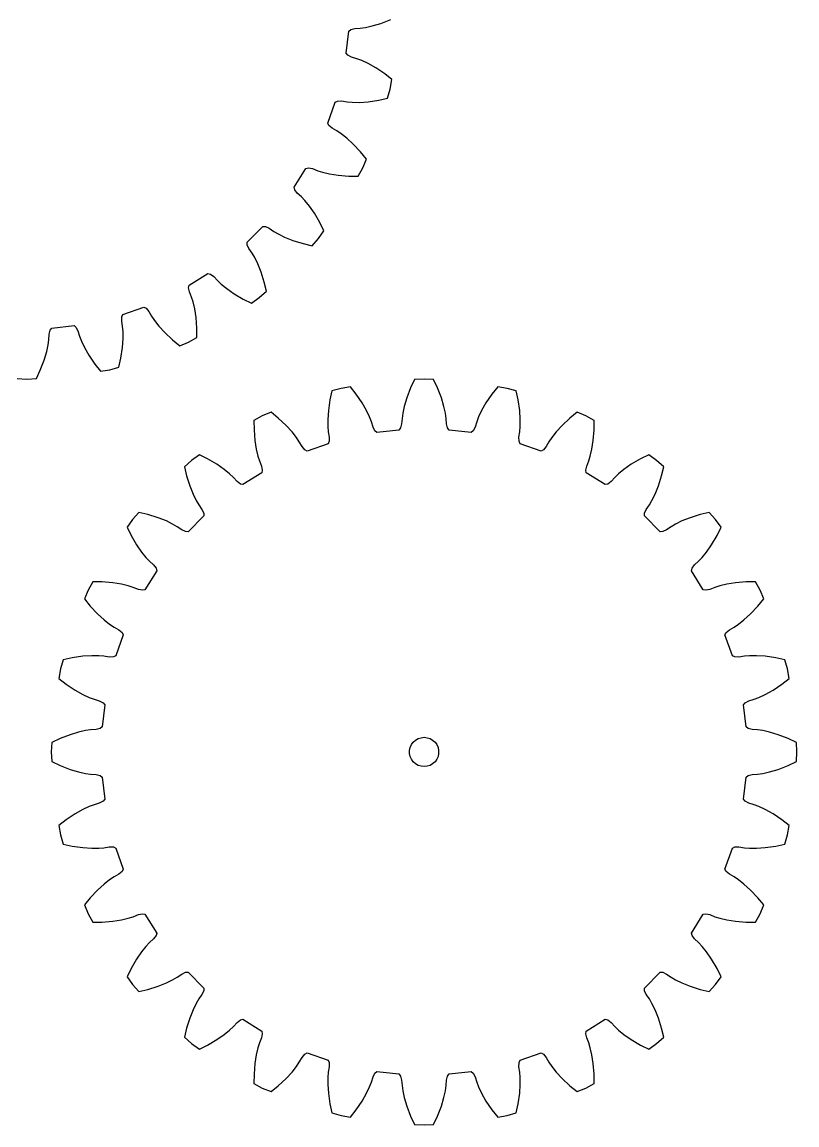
# Model space of a CAD drawing. Extents: x 0 to 158, y 0 to 229.
# Drawn here: x 78.4 to 157.8, y 0 to 113 of the extents above; entities that cross this region are included whole.
import ezdxf

# ---------------------------------------------------------------- set-up
doc = ezdxf.new("R2010")
doc.units = 0

msp = doc.modelspace()

# ---------------------------------------------------------------- linework, layer by layer
for p, q in [((115.16, 112.82), (116.18, 113.21)), ((111.61, 109.76), (111.87, 112.02)), ((111.87, 112.02), (112.08, 112.19)), ((112.08, 112.19), (112.5, 112.29)), ((112.5, 112.29), (113.06, 112.33)), ((113.06, 112.33), (113.59, 112.4)), ((113.59, 112.4), (114.29, 112.56)), ((114.29, 112.56), (115.16, 112.82)), ((111.78, 109.55), (111.61, 109.76)), ((112.17, 109.36), (111.78, 109.55)), ((112.71, 109.2), (112.17, 109.36)), ((113.2, 109.01), (112.71, 109.2)), ((113.85, 108.7), (113.2, 109.01)), ((114.65, 108.25), (113.85, 108.7)), ((115.56, 107.64), (114.65, 108.25)), ((116.3, 107.06), (115.56, 107.64)), ((116.13, 106.09), (116.3, 107.06)), ((114.94, 104.95), (115.86, 105.15)), ((115.86, 105.15), (116.13, 106.09)), ((109.72, 102.6), (110.47, 104.75)), ((110.47, 104.75), (110.71, 104.86)), ((110.71, 104.86), (111.14, 104.87)), ((111.14, 104.87), (111.7, 104.78)), ((111.7, 104.78), (112.23, 104.74)), ((112.23, 104.74), (112.95, 104.73)), ((112.95, 104.73), (113.86, 104.79)), ((113.86, 104.79), (114.94, 104.95)), ((109.84, 102.36), (109.72, 102.6)), ((110.17, 102.09), (109.84, 102.36)), ((110.66, 101.81), (110.17, 102.09)), ((111.1, 101.51), (110.66, 101.81)), ((111.67, 101.07), (111.1, 101.51)), ((112.34, 100.45), (111.67, 101.07)), ((113.09, 99.65), (112.34, 100.45)), ((113.68, 98.92), (113.09, 99.65)), ((113.31, 98.02), (113.68, 98.92)), ((106.28, 96.04), (107.49, 97.97)), ((107.49, 97.97), (107.75, 98.02)), ((107.75, 98.02), (108.17, 97.94)), ((108.17, 97.94), (108.69, 97.73)), ((108.69, 97.73), (109.2, 97.57)), ((109.2, 97.57), (109.9, 97.4)), ((109.9, 97.4), (110.8, 97.26)), ((110.8, 97.26), (111.89, 97.17)), ((111.89, 97.17), (112.84, 97.16)), ((112.84, 97.16), (113.31, 98.02)), ((106.34, 95.78), (106.28, 96.04)), ((106.6, 95.44), (106.34, 95.78)), ((107.02, 95.06), (106.6, 95.44)), ((107.38, 94.67), (107.02, 95.06)), ((107.84, 94.11), (107.38, 94.67)), ((108.35, 93.37), (107.84, 94.11)), ((108.91, 92.42), (108.35, 93.37)), ((101.46, 90.41), (103.07, 92.02)), ((103.07, 92.02), (103.34, 92.02)), ((103.34, 92.02), (103.73, 91.84)), ((103.73, 91.84), (104.19, 91.52)), ((104.19, 91.52), (104.65, 91.25)), ((108.76, 90.78), (109.32, 91.57)), ((109.32, 91.57), (108.91, 92.42)), ((101.47, 90.15), (101.46, 90.41)), ((104.65, 91.25), (105.3, 90.93)), ((105.3, 90.93), (106.14, 90.59)), ((106.14, 90.59), (107.19, 90.26)), ((108.11, 90.05), (108.76, 90.78)), ((101.65, 89.76), (101.47, 90.15)), ((101.97, 89.29), (101.65, 89.76)), ((102.24, 88.83), (101.97, 89.29)), ((107.19, 90.26), (108.11, 90.05)), ((102.55, 88.19), (102.24, 88.83)), ((102.89, 87.34), (102.55, 88.19)), ((95.52, 86), (97.44, 87.21)), ((97.44, 87.21), (97.7, 87.15)), ((97.7, 87.15), (98.04, 86.88)), ((103.22, 86.3), (102.89, 87.34)), ((95.46, 85.74), (95.52, 86)), ((98.04, 86.88), (98.43, 86.47)), ((98.43, 86.47), (98.81, 86.1)), ((98.81, 86.1), (99.37, 85.65)), ((103.44, 85.38), (103.22, 86.3)), ((95.55, 85.32), (95.46, 85.74)), ((95.76, 84.79), (95.55, 85.32)), ((95.92, 84.29), (95.76, 84.79)), ((99.37, 85.65), (100.12, 85.13)), ((100.12, 85.13), (101.07, 84.58)), ((101.91, 84.16), (102.71, 84.73)), ((102.71, 84.73), (103.44, 85.38)), ((88.74, 83.02), (90.89, 83.77)), ((90.89, 83.77), (91.12, 83.65)), ((91.12, 83.65), (91.4, 83.32)), ((96.09, 83.58), (95.92, 84.29)), ((101.07, 84.58), (101.91, 84.16)), ((88.62, 82.77), (88.74, 83.02)), ((88.62, 82.34), (88.62, 82.77)), ((91.4, 83.32), (91.68, 82.83)), ((91.68, 82.83), (91.97, 82.38)), ((96.23, 82.69), (96.09, 83.58)), ((96.32, 81.59), (96.23, 82.69)), ((81.2, 80.99), (81.3, 81.41)), ((81.3, 81.41), (81.46, 81.62)), ((81.46, 81.62), (83.73, 81.87)), ((83.73, 81.87), (83.93, 81.7)), ((83.93, 81.7), (84.13, 81.32)), ((88.71, 81.79), (88.62, 82.34)), ((88.75, 81.26), (88.71, 81.79)), ((91.97, 82.38), (92.42, 81.82)), ((92.42, 81.82), (93.03, 81.15)), ((96.32, 80.65), (96.32, 81.59)), ((81.08, 79.9), (81.16, 80.42)), ((81.16, 80.42), (81.2, 80.99)), ((84.13, 81.32), (84.29, 80.78)), ((84.29, 80.78), (84.48, 80.28)), ((84.48, 80.28), (84.79, 79.63)), ((88.69, 79.63), (88.75, 80.54)), ((88.75, 80.54), (88.75, 81.26)), ((93.03, 81.15), (93.83, 80.4)), ((93.83, 80.4), (94.56, 79.8)), ((95.47, 80.18), (96.32, 80.65)), ((80.67, 78.33), (80.93, 79.2)), ((80.93, 79.2), (81.08, 79.9)), ((84.79, 79.63), (85.24, 78.84)), ((88.54, 78.54), (88.69, 79.63)), ((94.56, 79.8), (95.47, 80.18)), ((80.27, 77.3), (80.67, 78.33)), ((85.24, 78.84), (85.85, 77.93)), ((88.33, 77.62), (88.54, 78.54)), ((79.87, 76.45), (80.27, 77.3)), ((85.85, 77.93), (86.43, 77.19)), ((86.43, 77.19), (87.39, 77.35)), ((87.39, 77.35), (88.33, 77.62)), ((77.92, 76.45), (78.89, 76.39)), ((78.89, 76.39), (79.87, 76.45)), ((118.62, 76.34), (118.21, 75.49)), ((119.59, 76.39), (118.62, 76.34)), ((120.57, 76.34), (119.59, 76.39)), ((120.97, 75.49), (120.57, 76.34)), ((110.15, 75.17), (109.95, 74.25)), ((111.09, 75.44), (110.15, 75.17)), ((112.06, 75.6), (111.09, 75.44)), ((112.64, 74.86), (112.06, 75.6)), ((113.25, 73.95), (112.64, 74.86)), ((118.21, 75.49), (117.82, 74.46)), ((121.36, 74.46), (120.97, 75.49)), ((126.54, 74.86), (125.93, 73.95)), ((127.13, 75.6), (126.54, 74.86)), ((128.09, 75.44), (127.13, 75.6)), ((129.03, 75.17), (128.09, 75.44)), ((129.23, 74.25), (129.03, 75.17)), ((109.95, 74.25), (109.79, 73.16)), ((113.7, 73.16), (113.25, 73.95)), ((117.56, 73.59), (117.4, 72.89)), ((117.82, 74.46), (117.56, 73.59)), ((121.63, 73.59), (121.36, 74.46)), ((121.78, 72.89), (121.63, 73.59)), ((125.93, 73.95), (125.48, 73.16)), ((129.39, 73.16), (129.23, 74.25)), ((103.02, 72.61), (102.16, 72.14)), ((103.92, 72.99), (103.02, 72.61)), ((104.65, 72.39), (103.92, 72.99)), ((105.45, 71.64), (104.65, 72.39)), ((109.79, 73.16), (109.73, 72.25)), ((114.01, 72.51), (113.7, 73.16)), ((114.2, 72.01), (114.01, 72.51)), ((117.33, 72.36), (117.29, 71.8)), ((117.4, 72.89), (117.33, 72.36)), ((121.86, 72.36), (121.78, 72.89)), ((121.9, 71.8), (121.86, 72.36)), ((125.18, 72.51), (124.99, 72.01)), ((125.48, 73.16), (125.18, 72.51)), ((129.45, 72.25), (129.39, 73.16)), ((134.53, 72.39), (133.73, 71.64)), ((135.26, 72.99), (134.53, 72.39)), ((136.16, 72.61), (135.26, 72.99)), ((137.02, 72.14), (136.16, 72.61)), ((102.16, 72.14), (102.17, 71.2)), ((102.17, 71.2), (102.26, 70.1)), ((106.07, 70.97), (105.45, 71.64)), ((109.73, 72.25), (109.74, 71.53)), ((109.74, 71.53), (109.78, 71)), ((114.36, 71.47), (114.2, 72.01)), ((114.55, 71.09), (114.36, 71.47)), ((117.02, 71.17), (114.76, 70.92)), ((117.19, 71.38), (117.02, 71.17)), ((117.29, 71.8), (117.19, 71.38)), ((122, 71.38), (121.9, 71.8)), ((122.16, 71.17), (122, 71.38)), ((124.42, 70.92), (122.16, 71.17)), ((124.82, 71.47), (124.63, 71.09)), ((124.99, 72.01), (124.82, 71.47)), ((129.4, 71), (129.45, 71.53)), ((129.45, 71.53), (129.45, 72.25)), ((133.73, 71.64), (133.12, 70.97)), ((136.92, 70.1), (137.01, 71.2)), ((137.01, 71.2), (137.02, 72.14)), ((102.26, 70.1), (102.4, 69.2)), ((106.51, 70.4), (106.07, 70.97)), ((106.81, 69.96), (106.51, 70.4)), ((109.78, 71), (109.87, 70.45)), ((109.87, 70.45), (109.86, 70.02)), ((114.76, 70.92), (114.55, 71.09)), ((124.63, 71.09), (124.42, 70.92)), ((129.31, 70.45), (129.4, 71)), ((129.32, 70.02), (129.31, 70.45)), ((132.67, 70.4), (132.37, 69.96)), ((133.12, 70.97), (132.67, 70.4)), ((136.78, 69.2), (136.92, 70.1)), ((102.4, 69.2), (102.57, 68.5)), ((107.09, 69.47), (106.81, 69.96)), ((107.36, 69.14), (107.09, 69.47)), ((107.6, 69.02), (107.36, 69.14)), ((109.75, 69.77), (107.6, 69.02)), ((109.86, 70.02), (109.75, 69.77)), ((129.43, 69.77), (129.32, 70.02)), ((131.58, 69.02), (129.43, 69.77)), ((131.82, 69.14), (131.58, 69.02)), ((132.1, 69.47), (131.82, 69.14)), ((132.37, 69.96), (132.1, 69.47)), ((136.62, 68.5), (136.78, 69.2)), ((95.78, 68.06), (95.05, 67.41)), ((96.57, 68.63), (95.78, 68.06)), ((97.42, 68.21), (96.57, 68.63)), ((98.37, 67.66), (97.42, 68.21)), ((102.57, 68.5), (102.73, 68)), ((102.73, 68), (102.94, 67.47)), ((136.25, 67.47), (136.46, 68)), ((136.46, 68), (136.62, 68.5)), ((141.76, 68.21), (140.82, 67.66)), ((142.61, 68.63), (141.76, 68.21)), ((143.41, 68.06), (142.61, 68.63)), ((144.14, 67.41), (143.41, 68.06)), ((95.05, 67.41), (95.26, 66.49)), ((99.11, 67.14), (98.37, 67.66)), ((99.67, 66.69), (99.11, 67.14)), ((100.06, 66.32), (99.67, 66.69)), ((102.97, 66.79), (101.04, 65.58)), ((102.94, 67.47), (103.02, 67.05)), ((103.02, 67.05), (102.97, 66.79)), ((136.16, 67.05), (136.25, 67.47)), ((136.21, 66.79), (136.16, 67.05)), ((138.14, 65.58), (136.21, 66.79)), ((139.51, 66.69), (139.12, 66.32)), ((140.07, 67.14), (139.51, 66.69)), ((140.82, 67.66), (140.07, 67.14)), ((143.92, 66.49), (144.14, 67.41)), ((95.26, 66.49), (95.59, 65.45)), ((100.44, 65.91), (100.06, 66.32)), ((100.78, 65.64), (100.44, 65.91)), ((101.04, 65.58), (100.78, 65.64)), ((138.4, 65.64), (138.14, 65.58)), ((138.74, 65.91), (138.4, 65.64)), ((139.12, 66.32), (138.74, 65.91)), ((143.59, 65.45), (143.92, 66.49)), ((95.59, 65.45), (95.93, 64.6)), ((95.93, 64.6), (96.25, 63.96)), ((142.93, 63.96), (143.25, 64.6)), ((143.25, 64.6), (143.59, 65.45)), ((96.25, 63.96), (96.52, 63.5)), ((96.52, 63.5), (96.84, 63.03)), ((142.34, 63.03), (142.67, 63.5)), ((142.67, 63.5), (142.93, 63.96)), ((90.38, 62.74), (89.73, 62.01)), ((91.3, 62.53), (90.38, 62.74)), ((92.34, 62.19), (91.3, 62.53)), ((93.19, 61.86), (92.34, 62.19)), ((97.02, 62.38), (95.41, 60.76)), ((96.84, 63.03), (97.02, 62.64)), ((97.02, 62.64), (97.02, 62.38)), ((142.16, 62.64), (142.34, 63.03)), ((142.16, 62.38), (142.16, 62.64)), ((143.77, 60.76), (142.16, 62.38)), ((146.84, 62.19), (146, 61.86)), ((147.89, 62.53), (146.84, 62.19)), ((148.8, 62.74), (147.89, 62.53)), ((149.46, 62.01), (148.8, 62.74)), ((89.73, 62.01), (89.16, 61.22)), ((89.16, 61.22), (89.58, 60.37)), ((93.83, 61.54), (93.19, 61.86)), ((94.29, 61.27), (93.83, 61.54)), ((94.76, 60.95), (94.29, 61.27)), ((144.89, 61.27), (144.43, 60.95)), ((145.35, 61.54), (144.89, 61.27)), ((146, 61.86), (145.35, 61.54)), ((150.02, 61.22), (149.46, 62.01)), ((149.61, 60.37), (150.02, 61.22)), ((89.58, 60.37), (90.13, 59.42)), ((95.15, 60.77), (94.76, 60.95)), ((95.41, 60.76), (95.15, 60.77)), ((144.04, 60.77), (143.77, 60.76)), ((144.43, 60.95), (144.04, 60.77)), ((149.05, 59.42), (149.61, 60.37)), ((90.13, 59.42), (90.65, 58.67)), ((148.53, 58.67), (149.05, 59.42)), ((90.65, 58.67), (91.1, 58.12)), ((91.1, 58.12), (91.47, 57.73)), ((91.47, 57.73), (91.88, 57.35)), ((147.3, 57.35), (147.72, 57.73)), ((147.72, 57.73), (148.08, 58.12)), ((148.08, 58.12), (148.53, 58.67)), ((92.21, 56.75), (91, 54.82)), ((91.88, 57.35), (92.15, 57.01)), ((92.15, 57.01), (92.21, 56.75)), ((146.97, 56.75), (147.04, 57.01)), ((148.19, 54.82), (146.97, 56.75)), ((147.04, 57.01), (147.3, 57.35)), ((85.65, 55.63), (85.18, 54.77)), ((86.59, 55.62), (85.65, 55.63)), ((87.69, 55.53), (86.59, 55.62)), ((88.58, 55.39), (87.69, 55.53)), ((89.29, 55.22), (88.58, 55.39)), ((150.6, 55.39), (149.9, 55.22)), ((151.5, 55.53), (150.6, 55.39)), ((152.59, 55.62), (151.5, 55.53)), ((153.53, 55.63), (152.59, 55.62)), ((154.01, 54.77), (153.53, 55.63)), ((85.18, 54.77), (84.8, 53.87)), ((89.79, 55.06), (89.29, 55.22)), ((90.32, 54.85), (89.79, 55.06)), ((90.74, 54.76), (90.32, 54.85)), ((91, 54.82), (90.74, 54.76)), ((148.45, 54.76), (148.19, 54.82)), ((148.87, 54.85), (148.45, 54.76)), ((149.39, 55.06), (148.87, 54.85)), ((149.9, 55.22), (149.39, 55.06)), ((154.38, 53.87), (154.01, 54.77)), ((84.8, 53.87), (85.4, 53.13)), ((85.4, 53.13), (86.15, 52.33)), ((153.03, 52.33), (153.79, 53.13)), ((153.79, 53.13), (154.38, 53.87)), ((86.15, 52.33), (86.82, 51.72)), ((152.36, 51.72), (153.03, 52.33)), ((86.82, 51.72), (87.38, 51.28)), ((87.38, 51.28), (87.83, 50.98)), ((87.83, 50.98), (88.32, 50.7)), ((150.87, 50.7), (151.36, 50.98)), ((151.36, 50.98), (151.8, 51.28)), ((151.8, 51.28), (152.36, 51.72)), ((88.77, 50.19), (88.02, 48.04)), ((88.32, 50.7), (88.65, 50.43)), ((88.65, 50.43), (88.77, 50.19)), ((150.41, 50.19), (150.53, 50.43)), ((151.17, 48.04), (150.41, 50.19)), ((150.53, 50.43), (150.87, 50.7)), ((82.62, 47.64), (82.35, 46.7)), ((83.54, 47.84), (82.62, 47.64)), ((84.63, 48), (83.54, 47.84)), ((85.54, 48.06), (84.63, 48)), ((86.26, 48.05), (85.54, 48.06)), ((86.79, 48.01), (86.26, 48.05)), ((87.34, 47.92), (86.79, 48.01)), ((87.77, 47.93), (87.34, 47.92)), ((88.02, 48.04), (87.77, 47.93)), ((151.41, 47.93), (151.17, 48.04)), ((151.84, 47.92), (151.41, 47.93)), ((152.4, 48.01), (151.84, 47.92)), ((152.93, 48.05), (152.4, 48.01)), ((153.65, 48.06), (152.93, 48.05)), ((154.55, 48), (153.65, 48.06)), ((155.64, 47.84), (154.55, 48)), ((156.56, 47.64), (155.64, 47.84)), ((156.83, 46.7), (156.56, 47.64)), ((82.35, 46.7), (82.19, 45.73)), ((156.99, 45.73), (156.83, 46.7)), ((82.19, 45.73), (82.93, 45.15)), ((156.25, 45.15), (156.99, 45.73)), ((82.93, 45.15), (83.84, 44.54)), ((83.84, 44.54), (84.63, 44.09)), ((84.63, 44.09), (85.28, 43.78)), ((153.9, 43.78), (154.55, 44.09)), ((154.55, 44.09), (155.34, 44.54)), ((155.34, 44.54), (156.25, 45.15)), ((85.28, 43.78), (85.78, 43.59)), ((85.78, 43.59), (86.32, 43.43)), ((86.32, 43.43), (86.7, 43.24)), ((86.87, 43.03), (86.62, 40.77)), ((86.7, 43.24), (86.87, 43.03)), ((152.31, 43.03), (152.48, 43.24)), ((152.57, 40.77), (152.31, 43.03)), ((152.48, 43.24), (152.86, 43.43)), ((152.86, 43.43), (153.41, 43.59)), ((153.41, 43.59), (153.9, 43.78)), ((86.62, 40.77), (86.41, 40.6)), ((152.78, 40.6), (152.57, 40.77)), ((82.3, 39.58), (81.45, 39.17)), ((83.33, 39.97), (82.3, 39.58)), ((84.2, 40.23), (83.33, 39.97)), ((84.9, 40.39), (84.2, 40.23)), ((85.42, 40.46), (84.9, 40.39)), ((85.99, 40.5), (85.42, 40.46)), ((86.41, 40.6), (85.99, 40.5)), ((118.71, 39.41), (118.98, 39.57)), ((118.98, 39.57), (119.28, 39.66)), ((119.28, 39.66), (119.59, 39.7)), ((119.59, 39.7), (119.9, 39.66)), ((119.9, 39.66), (120.2, 39.57)), ((120.2, 39.57), (120.47, 39.41)), ((153.19, 40.5), (152.78, 40.6)), ((153.76, 40.46), (153.19, 40.5)), ((154.28, 40.39), (153.76, 40.46)), ((154.99, 40.23), (154.28, 40.39)), ((155.86, 39.97), (154.99, 40.23)), ((156.88, 39.58), (155.86, 39.97)), ((157.73, 39.17), (156.88, 39.58)), ((81.45, 39.17), (81.39, 38.2)), ((118.1, 38.35), (118.16, 38.66)), ((118.16, 38.66), (118.29, 38.95)), ((118.29, 38.95), (118.48, 39.2)), ((118.48, 39.2), (118.71, 39.41)), ((120.47, 39.41), (120.71, 39.2)), ((120.71, 39.2), (120.89, 38.95)), ((120.89, 38.95), (121.02, 38.66)), ((121.02, 38.66), (121.08, 38.35)), ((157.79, 38.2), (157.73, 39.17)), ((81.39, 38.2), (81.45, 37.22)), ((118.1, 38.04), (118.1, 38.35)), ((118.16, 37.73), (118.1, 38.04)), ((118.29, 37.45), (118.16, 37.73)), ((118.48, 37.19), (118.29, 37.45)), ((120.89, 37.45), (120.71, 37.19)), ((121.02, 37.73), (120.89, 37.45)), ((121.08, 38.04), (121.02, 37.73)), ((121.08, 38.35), (121.08, 38.04)), ((157.73, 37.22), (157.79, 38.2)), ((81.45, 37.22), (82.3, 36.82)), ((82.3, 36.82), (83.33, 36.42)), ((83.33, 36.42), (84.2, 36.16)), ((84.2, 36.16), (84.9, 36.01)), ((118.71, 36.98), (118.48, 37.19)), ((118.98, 36.83), (118.71, 36.98)), ((119.28, 36.73), (118.98, 36.83)), ((119.59, 36.7), (119.28, 36.73)), ((119.9, 36.73), (119.59, 36.7)), ((120.2, 36.83), (119.9, 36.73)), ((120.47, 36.98), (120.2, 36.83)), ((120.71, 37.19), (120.47, 36.98)), ((154.28, 36.01), (154.99, 36.16)), ((154.99, 36.16), (155.86, 36.42)), ((155.86, 36.42), (156.88, 36.82)), ((156.88, 36.82), (157.73, 37.22)), ((84.9, 36.01), (85.42, 35.93)), ((85.42, 35.93), (85.99, 35.89)), ((85.99, 35.89), (86.41, 35.79)), ((86.41, 35.79), (86.62, 35.63)), ((86.62, 35.63), (86.87, 33.36)), ((152.31, 33.36), (152.57, 35.63)), ((152.57, 35.63), (152.78, 35.79)), ((152.78, 35.79), (153.19, 35.89)), ((153.19, 35.89), (153.76, 35.93)), ((153.76, 35.93), (154.28, 36.01)), ((85.78, 32.8), (85.28, 32.61)), ((86.32, 32.97), (85.78, 32.8)), ((86.7, 33.16), (86.32, 32.97)), ((86.87, 33.36), (86.7, 33.16)), ((152.48, 33.16), (152.31, 33.36)), ((152.86, 32.97), (152.48, 33.16)), ((153.41, 32.8), (152.86, 32.97)), ((153.9, 32.61), (153.41, 32.8)), ((83.84, 31.86), (82.93, 31.24)), ((84.63, 32.3), (83.84, 31.86)), ((85.28, 32.61), (84.63, 32.3)), ((154.55, 32.3), (153.9, 32.61)), ((155.34, 31.86), (154.55, 32.3)), ((156.25, 31.24), (155.34, 31.86)), ((82.93, 31.24), (82.19, 30.66)), ((82.19, 30.66), (82.35, 29.7)), ((156.99, 30.66), (156.25, 31.24)), ((156.83, 29.7), (156.99, 30.66)), ((82.35, 29.7), (82.62, 28.76)), ((156.56, 28.76), (156.83, 29.7)), ((82.62, 28.76), (83.54, 28.55)), ((83.54, 28.55), (84.63, 28.4)), ((84.63, 28.4), (85.54, 28.34)), ((85.54, 28.34), (86.26, 28.34)), ((86.26, 28.34), (86.79, 28.39)), ((86.79, 28.39), (87.34, 28.47)), ((87.34, 28.47), (87.77, 28.47)), ((87.77, 28.47), (88.02, 28.35)), ((88.02, 28.35), (88.77, 26.21)), ((150.41, 26.21), (151.17, 28.35)), ((151.17, 28.35), (151.41, 28.47)), ((151.41, 28.47), (151.84, 28.47)), ((151.84, 28.47), (152.4, 28.39)), ((152.4, 28.39), (152.93, 28.34)), ((152.93, 28.34), (153.65, 28.34)), ((153.65, 28.34), (154.55, 28.4)), ((154.55, 28.4), (155.64, 28.55)), ((155.64, 28.55), (156.56, 28.76)), ((88.77, 26.21), (88.65, 25.97)), ((150.53, 25.97), (150.41, 26.21)), ((87.38, 25.12), (86.82, 24.67)), ((87.83, 25.41), (87.38, 25.12)), ((88.32, 25.69), (87.83, 25.41)), ((88.65, 25.97), (88.32, 25.69)), ((150.87, 25.69), (150.53, 25.97)), ((151.36, 25.41), (150.87, 25.69)), ((151.8, 25.12), (151.36, 25.41)), ((152.36, 24.67), (151.8, 25.12)), ((86.15, 24.06), (85.4, 23.26)), ((86.82, 24.67), (86.15, 24.06)), ((153.03, 24.06), (152.36, 24.67)), ((153.79, 23.26), (153.03, 24.06)), ((85.4, 23.26), (84.8, 22.53)), ((154.38, 22.53), (153.79, 23.26)), ((84.8, 22.53), (85.18, 21.62)), ((85.18, 21.62), (85.65, 20.77)), ((89.79, 21.33), (90.32, 21.54)), ((90.32, 21.54), (90.74, 21.63)), ((90.74, 21.63), (91, 21.58)), ((91, 21.58), (92.21, 19.65)), ((146.97, 19.65), (148.19, 21.58)), ((148.19, 21.58), (148.45, 21.63)), ((148.45, 21.63), (148.87, 21.54)), ((148.87, 21.54), (149.39, 21.33)), ((153.53, 20.77), (154.01, 21.62)), ((154.01, 21.62), (154.38, 22.53)), ((85.65, 20.77), (86.59, 20.77)), ((86.59, 20.77), (87.69, 20.86)), ((87.69, 20.86), (88.58, 21.01)), ((88.58, 21.01), (89.29, 21.17)), ((89.29, 21.17), (89.79, 21.33)), ((149.39, 21.33), (149.9, 21.17)), ((149.9, 21.17), (150.6, 21.01)), ((150.6, 21.01), (151.5, 20.86)), ((151.5, 20.86), (152.59, 20.77)), ((152.59, 20.77), (153.53, 20.77)), ((92.15, 19.39), (91.88, 19.05)), ((92.21, 19.65), (92.15, 19.39)), ((147.04, 19.39), (146.97, 19.65)), ((147.3, 19.05), (147.04, 19.39)), ((91.1, 18.28), (90.65, 17.72)), ((91.47, 18.67), (91.1, 18.28)), ((91.88, 19.05), (91.47, 18.67)), ((147.72, 18.67), (147.3, 19.05)), ((148.08, 18.28), (147.72, 18.67)), ((148.53, 17.72), (148.08, 18.28)), ((90.13, 16.97), (89.58, 16.03)), ((90.65, 17.72), (90.13, 16.97)), ((149.05, 16.97), (148.53, 17.72)), ((149.61, 16.03), (149.05, 16.97)), ((89.58, 16.03), (89.16, 15.18)), ((150.02, 15.18), (149.61, 16.03)), ((89.16, 15.18), (89.73, 14.38)), ((93.19, 14.54), (93.83, 14.85)), ((93.83, 14.85), (94.29, 15.12)), ((94.29, 15.12), (94.76, 15.44)), ((94.76, 15.44), (95.15, 15.63)), ((95.15, 15.63), (95.41, 15.63)), ((95.41, 15.63), (97.02, 14.02)), ((142.16, 14.02), (143.77, 15.63)), ((143.77, 15.63), (144.04, 15.63)), ((144.04, 15.63), (144.43, 15.44)), ((144.43, 15.44), (144.89, 15.12)), ((144.89, 15.12), (145.35, 14.85)), ((145.35, 14.85), (146, 14.54)), ((149.46, 14.38), (150.02, 15.18)), ((89.73, 14.38), (90.38, 13.65)), ((90.38, 13.65), (91.3, 13.87)), ((91.3, 13.87), (92.34, 14.2)), ((92.34, 14.2), (93.19, 14.54)), ((97.02, 13.75), (96.84, 13.36)), ((97.02, 14.02), (97.02, 13.75)), ((142.16, 13.75), (142.16, 14.02)), ((142.34, 13.36), (142.16, 13.75)), ((146, 14.54), (146.84, 14.2)), ((146.84, 14.2), (147.89, 13.87)), ((147.89, 13.87), (148.8, 13.65)), ((148.8, 13.65), (149.46, 14.38)), ((96.25, 12.44), (95.93, 11.79)), ((96.52, 12.9), (96.25, 12.44)), ((96.84, 13.36), (96.52, 12.9)), ((142.67, 12.9), (142.34, 13.36)), ((142.93, 12.44), (142.67, 12.9)), ((143.25, 11.79), (142.93, 12.44)), ((95.93, 11.79), (95.59, 10.95)), ((143.59, 10.95), (143.25, 11.79)), ((95.59, 10.95), (95.26, 9.9)), ((100.06, 10.07), (100.44, 10.49)), ((100.44, 10.49), (100.78, 10.75)), ((100.78, 10.75), (101.04, 10.82)), ((101.04, 10.82), (102.97, 9.6)), ((136.21, 9.6), (138.14, 10.82)), ((138.14, 10.82), (138.4, 10.75)), ((138.4, 10.75), (138.74, 10.49)), ((138.74, 10.49), (139.12, 10.07)), ((143.92, 9.9), (143.59, 10.95)), ((95.26, 9.9), (95.05, 8.98)), ((98.37, 8.74), (99.11, 9.26)), ((99.11, 9.26), (99.67, 9.71)), ((99.67, 9.71), (100.06, 10.07)), ((103.02, 9.34), (102.94, 8.92)), ((102.97, 9.6), (103.02, 9.34)), ((136.16, 9.34), (136.21, 9.6)), ((136.25, 8.92), (136.16, 9.34)), ((139.12, 10.07), (139.51, 9.71)), ((139.51, 9.71), (140.07, 9.26)), ((140.07, 9.26), (140.82, 8.74)), ((144.14, 8.98), (143.92, 9.9)), ((95.05, 8.98), (95.78, 8.33)), ((95.78, 8.33), (96.57, 7.77)), ((96.57, 7.77), (97.42, 8.18)), ((97.42, 8.18), (98.37, 8.74)), ((102.73, 8.4), (102.57, 7.89)), ((102.94, 8.92), (102.73, 8.4)), ((136.46, 8.4), (136.25, 8.92)), ((136.62, 7.89), (136.46, 8.4)), ((140.82, 8.74), (141.76, 8.18)), ((141.76, 8.18), (142.61, 7.77)), ((142.61, 7.77), (143.41, 8.33)), ((143.41, 8.33), (144.14, 8.98)), ((102.4, 7.19), (102.26, 6.29)), ((102.57, 7.89), (102.4, 7.19)), ((106.81, 6.43), (107.09, 6.92)), ((107.09, 6.92), (107.36, 7.25)), ((107.36, 7.25), (107.6, 7.37)), ((107.6, 7.37), (109.75, 6.62)), ((129.43, 6.62), (131.58, 7.37)), ((131.58, 7.37), (131.82, 7.25)), ((131.82, 7.25), (132.1, 6.92)), ((132.1, 6.92), (132.37, 6.43)), ((136.78, 7.19), (136.62, 7.89)), ((136.92, 6.29), (136.78, 7.19)), ((102.26, 6.29), (102.17, 5.2)), ((106.07, 5.42), (106.51, 5.99)), ((106.51, 5.99), (106.81, 6.43)), ((109.75, 6.62), (109.86, 6.38)), ((109.87, 5.95), (109.78, 5.39)), ((109.86, 6.38), (109.87, 5.95)), ((129.31, 5.95), (129.32, 6.38)), ((129.4, 5.39), (129.31, 5.95)), ((129.32, 6.38), (129.43, 6.62)), ((132.37, 6.43), (132.67, 5.99)), ((132.67, 5.99), (133.12, 5.42)), ((137.01, 5.2), (136.92, 6.29)), ((102.17, 5.2), (102.16, 4.26)), ((104.65, 4), (105.45, 4.75)), ((105.45, 4.75), (106.07, 5.42)), ((109.74, 4.86), (109.73, 4.14)), ((109.78, 5.39), (109.74, 4.86)), ((114.2, 4.38), (114.36, 4.92)), ((114.36, 4.92), (114.55, 5.31)), ((114.55, 5.31), (114.76, 5.48)), ((114.76, 5.48), (117.02, 5.22)), ((117.02, 5.22), (117.19, 5.01)), ((117.19, 5.01), (117.29, 4.59)), ((117.29, 4.59), (117.33, 4.03)), ((121.86, 4.03), (121.9, 4.59)), ((121.9, 4.59), (122, 5.01)), ((122, 5.01), (122.16, 5.22)), ((122.16, 5.22), (124.42, 5.48)), ((124.42, 5.48), (124.63, 5.31)), ((124.63, 5.31), (124.82, 4.92)), ((124.82, 4.92), (124.99, 4.38)), ((129.45, 4.86), (129.4, 5.39)), ((129.45, 4.14), (129.45, 4.86)), ((133.12, 5.42), (133.73, 4.75)), ((133.73, 4.75), (134.53, 4)), ((137.02, 4.26), (137.01, 5.2)), ((102.16, 4.26), (103.02, 3.78)), ((103.02, 3.78), (103.92, 3.41)), ((103.92, 3.41), (104.65, 4)), ((109.73, 4.14), (109.79, 3.24)), ((113.7, 3.24), (114.01, 3.89)), ((114.01, 3.89), (114.2, 4.38)), ((117.33, 4.03), (117.4, 3.5)), ((117.4, 3.5), (117.56, 2.8)), ((121.63, 2.8), (121.78, 3.5)), ((121.78, 3.5), (121.86, 4.03)), ((124.99, 4.38), (125.18, 3.89)), ((125.18, 3.89), (125.48, 3.24)), ((129.39, 3.24), (129.45, 4.14)), ((134.53, 4), (135.26, 3.41)), ((135.26, 3.41), (136.16, 3.78)), ((136.16, 3.78), (137.02, 4.26)), ((109.79, 3.24), (109.95, 2.15)), ((112.64, 1.54), (113.25, 2.45)), ((113.25, 2.45), (113.7, 3.24)), ((117.56, 2.8), (117.82, 1.93)), ((121.36, 1.93), (121.63, 2.8)), ((125.48, 3.24), (125.93, 2.45)), ((125.93, 2.45), (126.54, 1.54)), ((129.23, 2.15), (129.39, 3.24)), ((109.95, 2.15), (110.15, 1.23)), ((110.15, 1.23), (111.09, 0.96)), ((112.06, 0.79), (112.64, 1.54)), ((117.82, 1.93), (118.21, 0.91)), ((120.97, 0.91), (121.36, 1.93)), ((126.54, 1.54), (127.13, 0.79)), ((128.09, 0.96), (129.03, 1.23)), ((129.03, 1.23), (129.23, 2.15)), ((111.09, 0.96), (112.06, 0.79)), ((118.21, 0.91), (118.62, 0.05)), ((118.62, 0.05), (119.59, 0)), ((119.59, 0), (120.57, 0.05)), ((120.57, 0.05), (120.97, 0.91)), ((127.13, 0.79), (128.09, 0.96))]:
    msp.add_line(p, q)

doc.saveas('drawing.dxf')
